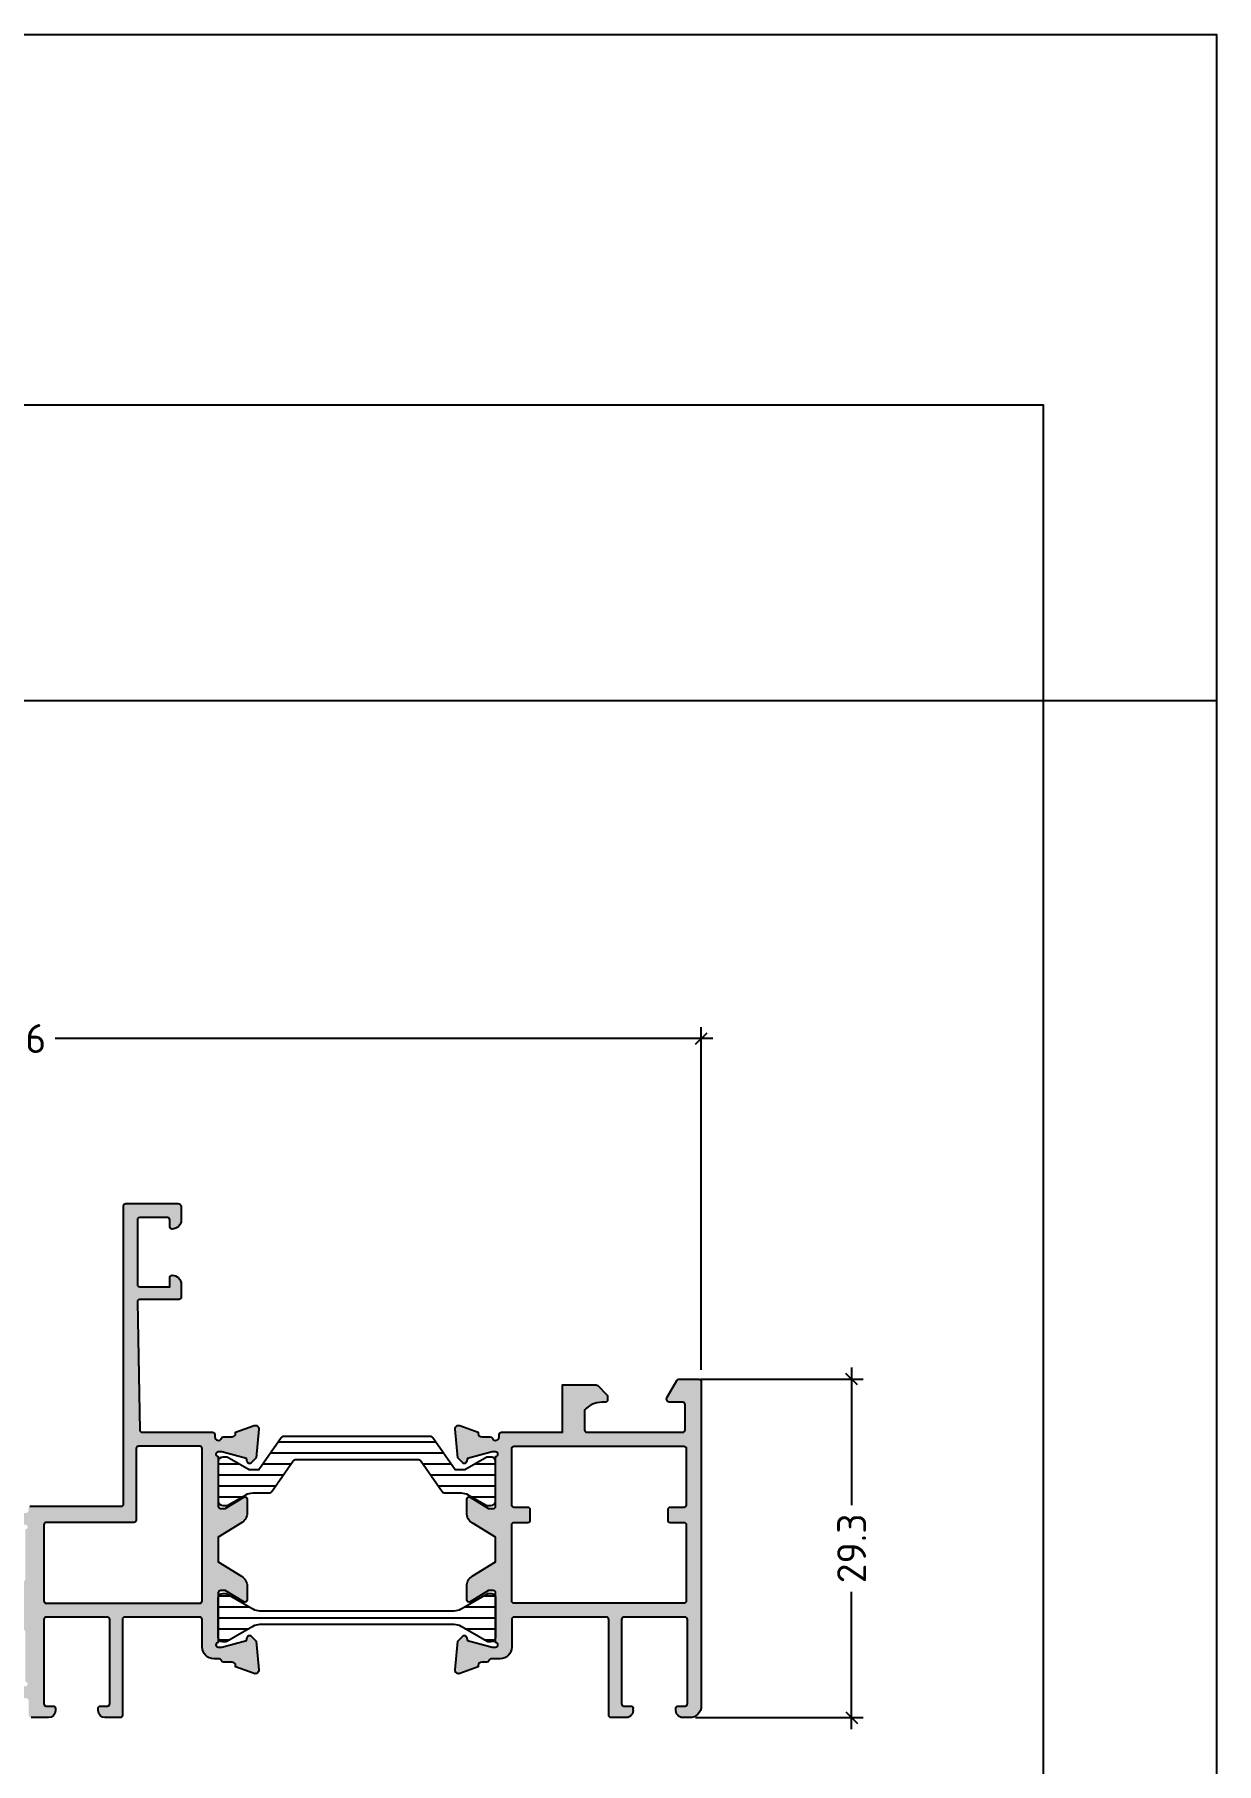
# Model space of a CAD drawing. Extents: x -4122 to 3414, y -5760 to 3840.
# Drawn here: x 1500.5 to 1602.8, y 3689.7 to 3839.4 of the extents above; entities that cross this region are included whole.
import ezdxf

# ---------------------------------------------------------------- set-up
doc = ezdxf.new("R2010")
doc.units = 0
doc.layers.get('0').update_dxf_attribs({"linetype": 'CONTINUOUS'})
doc.layers.get('DEFPOINTS').update_dxf_attribs({"linetype": 'CONTINUOUS'})
for name, color, linetype in [('ALUM', 7, 'CONTINUOUS'), ('DIM', 94, 'CONTINUOUS'), ('ETEM_AL-HATCH-2', 253, 'CONTINUOUS'), ('POLYAMIDS', 7, 'CONTINUOUS'), ('POLYAMIDS_HATCH', 7, 'CONTINUOUS')]:
    doc.layers.add(name, color=color, linetype=linetype)
doc.styles.add('ETEM_NAN', font='isocpeur.ttf')
doc.dimstyles.new('ETEM_ARCHITECTURE_STYLE$0', dxfattribs={"dimtxt": 2, "dimasz": 1, "dimexe": 1, "dimexo": 1, "dimgap": 1, "dimtad": 0, "dimdec": 1, "dimtxsty": 'ETEM_NAN', "dimblk": 'OBLIQUE', "dimcen": 0, "dimdle": 1, "dimclrd": 7, "dimclre": 7, "dimclrt": 7, "dimazin": 3, "dimtfac": 1, "dimtdec": 1, "dimtmove": 0, "dimatfit": 3, "dimtolj": 1, "dimtzin": 0})
pattern_1 = [(0, (10.18622010858371, 412.3429632637685), (3e-16, 0.9524999999999999), [])]

# ---------------------------------------------------------------- blocks, each defined once
blk = doc.blocks.new('RAMKA_1')
at = {"layer": 'DEFPOINTS'}
blk.add_line((220.0001532159004, 239.3121237883138), (0, 239.3121237883138), dxfattribs=at)
at = {"layer": 'DEFPOINTS', "color": 1}
for points in [[(0, 297.0001551649984), (220.0001532159004, 297.0001551649984), (220.0001532159004, 0), (0, 0)], [(14.99995563816628, 264.9399031745188), (205.0001975777341, 264.9399031745188), (205.0001975777341, 24.93975168943552), (14.99995563816628, 24.93975168943552)]]:
    blk.add_lwpolyline(points, close=True, dxfattribs=at)
blk = doc.blocks.new('_OBLIQUE')
at = {"color": 0, "linetype": 'BYBLOCK'}
blk.add_line((-0.5, -0.5), (0.5, 0.5), dxfattribs=at)
blk = doc.blocks.new('*D284')
at = {"layer": 'DEFPOINTS', "color": 0}
for p in [(1558.181731624132, 3752.430417430835), (1437.581731624096, 3737.836235073882), (1558.181731624132, 3722.73623507389)]:
    blk.add_point(p, dxfattribs=at)
at = {"layer": 'DIM', "color": 7}
for p, q in [((1437.581731624096, 3738.836235073882), (1437.581731624096, 3753.430417430835)), ((1558.181731624132, 3723.73623507389), (1558.181731624132, 3753.430417430835)), ((1436.581731624096, 3752.430417430835), (1493.506731624114, 3752.430417430835)), ((1559.181731624132, 3752.430417430835), (1502.256731624114, 3752.430417430835))]:
    blk.add_line(p, q, dxfattribs=at)
at = {"layer": 'DIM', "color": 7, "rotation": 180}
blk.add_blockref('_OBLIQUE', (1437.581731624096, 3752.430417430835), dxfattribs=at)
at = {"layer": 'DIM', "color": 7}
blk.add_blockref('_OBLIQUE', (1558.181731624132, 3752.430417430835), dxfattribs=at)
at = {"layer": 'DIM', "color": 7, "insert": (1497.881731624114, 3752.430417430835), "char_height": 2.5, "attachment_point": 5, "style": 'ETEM_NAN'}
blk.add_mtext('\\A1;120.6', dxfattribs=at)
blk = doc.blocks.new('*D286')
at = {"layer": 'DEFPOINTS', "color": 0}
for p in [(1557.107009299097, 3722.936235073897), (1556.681731624126, 3693.636235073908), (1571.198743813202, 3693.636235073908)]:
    blk.add_point(p, dxfattribs=at)
at = {"layer": 'DIM', "color": 7}
for p, q in [((1558.107009299097, 3722.936235073897), (1572.198743813202, 3722.936235073897)), ((1571.198743813202, 3723.936235073897), (1571.198743813202, 3712.036235073902)), ((1571.198743813202, 3692.636235073908), (1571.198743813202, 3704.536235073902)), ((1557.681731624126, 3693.636235073908), (1572.198743813202, 3693.636235073908))]:
    blk.add_line(p, q, dxfattribs=at)
for p, rotation in [((1571.198743813202, 3722.936235073897), 90), ((1571.198743813202, 3693.636235073908), 270)]:
    blk.add_blockref('_OBLIQUE', p, dxfattribs=dict(at, rotation=rotation))
at = {"layer": 'DIM', "color": 7, "insert": (1571.198743813203, 3708.286235073901), "char_height": 2.5, "attachment_point": 5, "rotation": 90, "style": 'ETEM_NAN'}
blk.add_mtext('\\A1;29.3', dxfattribs=at)

msp = doc.modelspace()

# ---------------------------------------------------------------- hatches: boundary and pattern name
at = {"layer": 'ETEM_AL-HATCH-2'}
h = msp.add_hatch(color=256, dxfattribs=at)
edge = h.paths.add_edge_path(flags=16)
edge.add_line((1501.481731624122, 3703.536235073915), (1514.781731624123, 3703.536235073915))
edge.add_arc((1514.781731624125, 3703.736235073912), 0.1999999999970896, 269.9999999994789, 360)
edge.add_line((1514.981731624124, 3703.736235073912), (1514.981731624131, 3716.936235073917))
edge.add_arc((1514.781731624129, 3716.936235073917), 0.2000000000025466, 0, 89.9999999994789)
edge.add_line((1514.781731624131, 3717.136235073921), (1509.481731624131, 3717.136235073921))
edge.add_arc((1509.481731624135, 3716.936235073917), 0.2000000000043656, 90.00000000104221, 180)
edge.add_line((1509.281731624134, 3716.936235073917), (1509.281731624129, 3710.736235073905))
edge.add_arc((1509.081731624128, 3710.736235073905), 0.2000000000007276, 270.00000000026057, 360, ccw=False)
edge.add_line((1509.081731624129, 3710.536235073908), (1501.481731624131, 3710.536235073908))
edge.add_arc((1501.481731624135, 3710.336235073911), 0.1999999999970896, 90.00000000104221, 180.0000000020844)
edge.add_line((1501.281731624134, 3710.336235073903), (1501.281731624123, 3703.736235073912))
edge.add_arc((1501.481731624122, 3703.736235073912), 0.1999999999989086, 180, 270.0000000005211)
edge = h.paths.add_edge_path()
edge.add_line((1516.381731624131, 3698.736235073912), (1515.98173162413, 3698.736235073919))
edge.add_arc((1515.98173162413, 3699.736235073919), 0.9999999999999999, 180, 270, ccw=False)
edge.add_line((1514.98173162413, 3699.736235073919), (1514.981731624113, 3702.336235073918))
edge.add_line((1514.981731624113, 3702.336235073918), (1508.281731624131, 3702.336235073933))
edge.add_arc((1508.28173162413, 3702.136235073935), 0.1999999999984539, 89.99999999973944, 180)
edge.add_line((1508.081731624131, 3702.136235073935), (1508.08173162413, 3693.836235073918))
edge.add_arc((1507.881731624131, 3693.836235073911), 0.1999999999989086, -89.99999999947892, 2.084391326206969e-09, ccw=False)
edge.add_line((1507.881731624133, 3693.636235073914), (1506.581731624152, 3693.636235073914))
edge.add_arc((1506.581731624153, 3694.236235073919), 0.6000000000067303, 180, 269.99999999991314, ccw=False)
edge.add_line((1505.981731624146, 3694.236235073919), (1505.981731624146, 3694.436235073917))
edge.add_arc((1506.181731624144, 3694.436235073917), 0.1999999999979991, 89.99999999921829, 180, ccw=False)
edge.add_line((1506.181731624147, 3694.636235073914), (1506.781731624145, 3694.636235073914))
edge.add_arc((1506.781731624146, 3694.836235073911), 0.1999999999998181, 269.9999999997394, 360.0000000020844)
edge.add_line((1506.981731624146, 3694.836235073918), (1506.981731624146, 3702.13522720697))
edge.add_arc((1506.781731624146, 3702.136232547163), 0.2000025267561477, 359.7119936755885, 450.0000000002605)
edge.add_line((1506.781731624145, 3702.336235073918), (1501.481731624146, 3702.336235073918))
edge.add_arc((1501.481731624146, 3702.136232547163), 0.2000025267570389, 90, 179.7119936776742)
edge.add_line((1501.281731624145, 3702.137237887348), (1501.281731624145, 3694.836235073918))
edge.add_arc((1501.481731624145, 3694.836235073911), 0.1999999999998181, 179.9999999979156, 270.0000000002606)
edge.add_line((1501.481731624146, 3694.636235073914), (1502.081731624148, 3694.636235073914))
edge.add_arc((1502.081731624151, 3694.436235073917), 0.1999999999975444, 0, 90.00000000078171, ccw=False)
edge.add_line((1502.281731624149, 3694.436235073917), (1502.281731624145, 3694.236235073912))
edge.add_arc((1501.681731624144, 3694.236235073912), 0.6000000000008187, 269.9999999999132, 360, ccw=False)
edge.add_line((1501.681731624143, 3693.636235073914), (1500.181731624129, 3693.636235073914))
edge.add_arc((1500.181731624128, 3693.836235073911), 0.1999999999998181, 179.9999999979156, 270.00000000026057, ccw=False)
edge.add_line((1499.981731624128, 3693.836235073918), (1499.981731624128, 3695.036235073908))
edge.add_arc((1499.681731624129, 3695.036235073915), 0.2999999999995903, 359.9999999986104, 516.4218215227482)
edge.add_arc((1499.223474054627, 3695.236235073912), 0.2000000000039052, 270.00000000078165, 336.4218215217873, ccw=False)
edge.add_line((1499.22347405463, 3695.036235073908), (1498.481731624128, 3695.036235073908))
edge.add_arc((1498.481731624129, 3694.736235073905), 0.3000000000001818, 90.00000000017374, 179.9999999986104)
edge.add_line((1498.181731624129, 3694.736235073912), (1498.181731624129, 3694.63573114042))
edge.add_line((1498.181731624129, 3694.63573114042), (1496.584337667126, 3694.054327287674))
edge.add_arc((1496.481731624129, 3694.336235073911), 0.3000000000007969, 174.9999999995883, 289.9999999997577, ccw=False)
edge.add_line((1496.182873214701, 3694.362381796737), (1496.399930873165, 3696.843362185703))
edge.add_line((1496.399930873165, 3696.843362185703), (1496.834225117611, 3697.277656430145))
edge.add_arc((1496.975646473848, 3697.136235073906), 0.2000000000001473, 15.000000001055128, 134.9999999996315, ccw=False)
edge.add_line((1497.168831639105, 3697.187998882931), (1497.243546261787, 3696.90916011502))
edge.add_line((1497.243546261787, 3696.90916011502), (1499.381731624129, 3696.336235073911))
edge.add_line((1499.381731624129, 3696.336235073911), (1499.681731624129, 3696.336235073911))
edge.add_arc((1499.681731624129, 3696.536235073915), 0.2000000000007276, 270, 450)
edge.add_line((1499.681731624129, 3696.736235073912), (1499.681731624129, 3701.036235073908))
edge.add_arc((1499.481731624125, 3701.036235073908), 0.2000000000034561, 0, 89.99999999921835)
edge.add_line((1499.481731624128, 3701.236235073912), (1499.081731624126, 3701.236235073912))
edge.add_line((1499.081731624126, 3701.236235073912), (1497.4856706233, 3700.265364700673))
edge.add_arc((1497.38173162413, 3700.436235073917), 0.2000000000013845, 180.0000000020844, 301.3117946462574, ccw=False)
edge.add_line((1497.181731624129, 3700.436235073909), (1497.181731624125, 3701.62515504573))
edge.add_arc((1498.18173162413, 3701.62515504573), 1.000000000005472, 121.31179464735851, 180, ccw=False)
edge.add_line((1497.662036628266, 3702.479506911935), (1498.649100530587, 3703.07992951406))
edge.add_arc((1498.493192031829, 3703.336235073918), 0.2999999999986291, 301.3117946473506, 418.6882053526494)
edge.add_line((1498.649100530587, 3703.592540633776), (1497.662036628266, 3704.192963235894))
edge.add_arc((1498.181731624127, 3705.047315102091), 0.9999999999977809, 180, 238.6882053526029, ccw=False)
edge.add_line((1497.181731624129, 3705.047315102091), (1497.181731624129, 3706.236235073912))
edge.add_arc((1497.38173162413, 3706.236235073912), 0.2000000000018214, 58.6882053537426, 180, ccw=False)
edge.add_line((1497.4856706233, 3706.407105447156), (1499.081731624126, 3705.436235073909))
edge.add_line((1499.081731624126, 3705.436235073909), (1499.481731624128, 3705.436235073909))
edge.add_arc((1499.48173162413, 3705.636235073906), 0.1999999999984539, 269.9999999994789, 360)
edge.add_line((1499.681731624129, 3705.636235073906), (1499.681731624129, 3709.936235073917))
edge.add_arc((1499.681731624129, 3710.136235073914), 0.1999999999970896, 270, 450)
edge.add_line((1499.681731624129, 3710.336235073911), (1499.381731624129, 3710.336235073911))
edge.add_line((1499.381731624129, 3710.336235073911), (1497.243546261783, 3709.763310032808))
edge.add_line((1497.243546261783, 3709.763310032808), (1497.168831639105, 3709.484471264891))
edge.add_arc((1496.975646473846, 3709.536235073915), 0.2000000000017866, 224.9999999999999, 344.99999999907976, ccw=False)
edge.add_line((1496.834225117607, 3709.394813717677), (1496.399930873165, 3709.829107962119))
edge.add_line((1496.399930873165, 3709.829107962119), (1496.182873214701, 3712.310088351092))
edge.add_arc((1496.481731624127, 3712.336235073911), 0.2999999999986677, 70.00000000056878, 184.9999999990576, ccw=False)
edge.add_line((1496.584337667122, 3712.618142860148), (1498.181731624125, 3712.036739007402))
edge.add_line((1498.181731624125, 3712.036739007402), (1498.181731624125, 3711.936235073909))
edge.add_arc((1498.481731624121, 3711.936235073917), 0.2999999999956345, 180.0000000013896, 270.0000000006948)
edge.add_line((1498.481731624124, 3711.636235073921), (1499.22347405463, 3711.636235073921))
edge.add_arc((1499.223474054631, 3711.436235073924), 0.199999999998812, 23.578178476719188, 90.00000000026063, ccw=False)
edge.add_arc((1499.681731624127, 3711.636235073928), 0.3000000000010455, 203.5781784799379, 359.9999999986104)
edge.add_line((1499.981731624128, 3711.636235073921), (1499.981731624124, 3711.836235073911))
edge.add_arc((1500.08173162413, 3711.836235073911), 0.1000000000062755, 90.00000000052108, 180, ccw=False)
edge.add_line((1500.081731624129, 3711.936235073917), (1507.981731624125, 3711.936235073917))
edge.add_arc((1507.981731624127, 3712.136235073914), 0.1999999999989086, 269.9999999994789, 360)
edge.add_line((1508.181731624125, 3712.136235073914), (1508.181731624125, 3737.93623507388))
edge.add_arc((1508.381731624125, 3737.936235073887), 0.1999999999998181, 89.99999999973949, 180.0000000020844, ccw=False)
edge.add_line((1508.381731624126, 3738.136235073885), (1512.881731624126, 3738.136235073885))
edge.add_arc((1512.881731624118, 3737.836235073874), 0.3000000000065484, 2.7791884349426255e-09, 89.9999999986104, ccw=False)
edge.add_line((1513.181731624125, 3737.836235073889), (1513.181731624125, 3736.736235073883))
edge.add_arc((1512.381731624125, 3736.73623507389), 0.8000000000001819, 270.00000000006514, 359.9999999994789, ccw=False)
edge.add_arc((1512.381731624123, 3736.136235073885), 0.1999999999979991, 180, 270.00000000078165, ccw=False)
edge.add_line((1512.181731624125, 3736.136235073885), (1512.181731624125, 3736.736235073883))
edge.add_arc((1511.981731624125, 3736.73623507389), 0.1999999999998181, 359.9999999979156, 450.0000000002605)
edge.add_line((1511.981731624124, 3736.936235073887), (1509.581731624126, 3736.936235073887))
edge.add_arc((1509.581731624125, 3736.73623507389), 0.1999999999998181, 89.9999999997395, 180.0000000020844)
edge.add_line((1509.381731624126, 3736.736235073883), (1509.381731624126, 3731.136235073885))
edge.add_arc((1509.581731624124, 3731.136235073885), 0.1999999999979991, 180, 270.0000000007817)
edge.add_line((1509.581731624126, 3730.936235073887), (1512.181731624125, 3730.936235073887))
edge.add_line((1512.181731624125, 3730.936235073887), (1512.181731624125, 3731.736235073883))
edge.add_arc((1512.381731624125, 3731.73623507389), 0.1999999999998181, 89.99999999973949, 180.0000000020844, ccw=False)
edge.add_arc((1512.381731624123, 3731.136235073885), 0.800000000002001, 0, 89.99999999980457, ccw=False)
edge.add_line((1513.181731624125, 3731.136235073885), (1513.181731624125, 3730.036235073886))
edge.add_arc((1512.981731624127, 3730.036235073886), 0.1999999999979991, 269.99999999921835, 360, ccw=False)
edge.add_line((1512.981731624124, 3729.836235073889), (1509.581731624123, 3729.836235073889))
edge.add_arc((1509.581731624125, 3729.636235073892), 0.1999999999990968, 90.0000000007816, 180.9747850426321)
edge.add_line((1509.381760568354, 3729.63283259634), (1509.579974854078, 3718.532832596348))
edge.add_arc((1509.779945909846, 3718.536235073893), 0.1999999999963069, 180.9747850405613, 270)
edge.add_line((1509.779945909846, 3718.336235073896), (1515.881731624129, 3718.336235073903))
edge.add_arc((1515.881731624127, 3718.136235073899), 0.2000000000034561, 0, 89.99999999921829, ccw=False)
edge.add_line((1516.08173162413, 3718.136235073899), (1516.08173162413, 3717.936235073866))
edge.add_arc((1516.381731624131, 3717.936235073873), 0.3000000000010076, 180.0000000013896, 336.4218215213356)
edge.add_arc((1516.839989193623, 3717.736235073869), 0.1999999999973498, 89.99999999869732, 156.4218215209535, ccw=False)
edge.add_line((1516.839989193628, 3717.936235073866), (1517.58173162413, 3717.936235073866))
edge.add_arc((1517.581731624131, 3718.236235073861), 0.2999999999983629, 269.9999999998263, 359.9999999999999)
edge.add_line((1517.881731624129, 3718.236235073861), (1517.881731624133, 3718.336739007354))
edge.add_line((1517.881731624133, 3718.336739007354), (1519.479125581132, 3718.9181428601))
edge.add_arc((1519.581731624136, 3718.63623507387), 0.2999999999980005, -5.000000000457078, 110.00000000137561, ccw=False)
edge.add_line((1519.880590033561, 3718.610088351043), (1519.663532375092, 3716.129107962071))
edge.add_line((1519.663532375092, 3716.129107962071), (1519.229238130647, 3715.694813717629))
edge.add_arc((1519.087816774411, 3715.836235073867), 0.1999999999994411, 194.9999999989743, 314.99999999944725, ccw=False)
edge.add_line((1518.894631609153, 3715.78447126485), (1518.819916986475, 3716.06331003276))
edge.add_line((1518.819916986475, 3716.06331003276), (1516.681731624129, 3716.636235073863))
edge.add_line((1516.681731624129, 3716.636235073863), (1516.381731624129, 3716.636235073863))
edge.add_arc((1516.381731624127, 3716.436235073866), 0.1999999999970896, 90, 270)
edge.add_line((1516.381731624126, 3716.236235073869), (1516.381731624129, 3711.936235073873))
edge.add_arc((1516.581731624127, 3711.936235073873), 0.1999999999979991, 180, 270.0000000007817)
edge.add_line((1516.58173162413, 3711.736235073876), (1516.981731624131, 3711.736235073876))
edge.add_line((1516.981731624131, 3711.736235073876), (1518.577792624954, 3712.707105447115))
edge.add_arc((1518.681731624126, 3712.536235073871), 0.2000000000032035, 0, 121.3117946467026, ccw=False)
edge.add_line((1518.881731624129, 3712.536235073871), (1518.881731624129, 3711.347315102051))
edge.add_arc((1517.881731624128, 3711.347315102058), 1.000000000001326, 301.3117946471359, 359.99999999958317, ccw=False)
edge.add_line((1518.401426619988, 3710.492963235853), (1516.381731624129, 3709.264399895575))
edge.add_line((1516.381731624129, 3709.264399895575), (1516.381731624129, 3707.1080702522))
edge.add_line((1516.381731624129, 3707.1080702522), (1518.401426619988, 3705.879506911921))
edge.add_arc((1517.881731624128, 3705.025155045717), 1.000000000001326, 4.16889633925166e-10, 58.68820535286409, ccw=False)
edge.add_line((1518.881731624129, 3705.025155045724), (1518.881731624129, 3703.836235073903))
edge.add_arc((1518.681731624126, 3703.836235073903), 0.2000000000032035, 238.6882053532974, 360, ccw=False)
edge.add_line((1518.577792624954, 3703.66536470066), (1516.981731624131, 3704.636235073906))
edge.add_line((1516.981731624131, 3704.636235073906), (1516.58173162413, 3704.636235073906))
edge.add_arc((1516.581731624133, 3704.436235073902), 0.2000000000034561, 90.00000000078165, 180)
edge.add_line((1516.381731624129, 3704.436235073902), (1516.381731624129, 3700.136235073906))
edge.add_arc((1516.381731624129, 3699.936235073909), 0.1999999999970896, 90, 270)
edge.add_line((1516.381731624129, 3699.736235073912), (1516.681731624129, 3699.736235073912))
edge.add_line((1516.681731624129, 3699.736235073912), (1518.819916986475, 3700.309160115014))
edge.add_line((1518.819916986475, 3700.309160115014), (1518.894631609153, 3700.587998882932))
edge.add_arc((1519.087816774409, 3700.536235073915), 0.1999999999966333, 44.99999999852611, 165.0000000008234, ccw=False)
edge.add_line((1519.229238130647, 3700.677656430146), (1519.663532375092, 3700.243362185704))
edge.add_line((1519.663532375092, 3700.243362185704), (1519.880590033561, 3697.762381796739))
edge.add_arc((1519.581731624132, 3697.736235073912), 0.300000000002014, -110.00000000024738, 5.000000000396483, ccw=False)
edge.add_line((1519.479125581132, 3697.454327287675), (1517.881731624129, 3698.035731140421))
edge.add_line((1517.881731624129, 3698.035731140421), (1517.881731624129, 3698.136235073906))
edge.add_arc((1517.581731624133, 3698.136235073914), 0.299999999996544, 359.9999999986104, 450.0000000005211)
edge.add_line((1517.58173162413, 3698.436235073909), (1516.839989193628, 3698.436235073909))
edge.add_arc((1516.839989193627, 3698.636235073906), 0.1999999999988121, 203.5781784767192, 270.00000000026057, ccw=False)
edge.add_arc((1516.381731624131, 3698.436235073909), 0.3000000000010076, 23.57817847866435, 90)
h = msp.add_hatch(color=256, dxfattribs=at)
edge = h.paths.add_edge_path(flags=16)
edge.add_arc((1556.681731624126, 3716.936235073899), 0.1999999999998181, -1.3026806300331373e-09, 90.00000000026063, ccw=False)
edge.add_line((1556.881731624126, 3716.936235073895), (1556.88173162413, 3712.036235073901))
edge.add_arc((1556.681731624131, 3712.036235073902), 0.1999999999984539, 269.99999999960914, 359.9999999996092, ccw=False)
edge.add_line((1556.68173162413, 3711.836235073903), (1555.481731624131, 3711.836235073903))
edge.add_arc((1555.481731624129, 3711.636235073905), 0.1999999999979991, 89.9999999994789, 179.9999999997395)
edge.add_line((1555.281731624131, 3711.636235073906), (1555.281731624131, 3710.736235073898))
edge.add_arc((1555.481731624129, 3710.736235073899), 0.1999999999979991, 180.0000000002605, 270.0000000005211)
edge.add_line((1555.481731624131, 3710.536235073901), (1556.68173162413, 3710.536235073901))
edge.add_arc((1556.681731624131, 3710.336235073902), 0.1999999999984539, 3.907985046680551e-10, 90.0000000003908, ccw=False)
edge.add_line((1556.88173162413, 3710.336235073903), (1556.881731624137, 3703.736235073912))
edge.add_arc((1556.681731624139, 3703.736235073913), 0.1999999999979991, 269.99999999921835, 359.99999999973943, ccw=False)
edge.add_line((1556.681731624136, 3703.536235073915), (1541.981731624128, 3703.536235073915))
edge.add_arc((1541.981731624131, 3703.736235073919), 0.2000000000034561, 179.9999999997395, 269.99999999921835, ccw=False)
edge.add_line((1541.781731624127, 3703.736235073919), (1541.781731624127, 3710.336235073903))
edge.add_arc((1541.981731624125, 3710.336235073902), 0.1999999999984539, 89.9999999996092, 179.9999999996092, ccw=False)
edge.add_line((1541.981731624127, 3710.536235073901), (1543.181731624133, 3710.536235073901))
edge.add_arc((1543.181731624135, 3710.736235073899), 0.1999999999979991, 269.9999999994789, 359.9999999997394)
edge.add_line((1543.381731624133, 3710.736235073898), (1543.381731624133, 3711.636235073906))
edge.add_arc((1543.181731624135, 3711.636235073905), 0.1999999999979991, 2.60551e-10, 90.0000000005211)
edge.add_line((1543.181731624133, 3711.836235073903), (1541.981731624127, 3711.836235073903))
edge.add_arc((1541.981731624126, 3712.036235073902), 0.1999999999989086, 180.0000000005211, 270.00000000026057, ccw=False)
edge.add_line((1541.781731624127, 3712.036235073901), (1541.781731624127, 3716.936235073895))
edge.add_arc((1541.981731624131, 3716.936235073903), 0.2000000000034561, 90.00000000078171, 180.000000002345, ccw=False)
edge.add_line((1541.981731624128, 3717.136235073906), (1556.681731624125, 3717.136235073899))
edge = h.paths.add_edge_path()
edge.add_arc((1540.081731624133, 3698.436235073909), 0.3000000000029104, 90.0000000010042, 156.4218215230109)
edge.add_arc((1539.623474054636, 3698.636235073907), 0.19999999999752, 269.99999999861586, 336.421821520809, ccw=False)
edge.add_line((1539.623474054632, 3698.436235073909), (1539.181731624125, 3698.436235073909))
edge.add_arc((1539.181731624127, 3698.136235073908), 0.3000000000013472, 90.00000000039623, 180.0000000002986)
edge.add_line((1538.881731624126, 3698.136235073906), (1538.881731624126, 3698.035731140421))
edge.add_line((1538.881731624126, 3698.035731140421), (1537.284337667123, 3697.454327287675))
edge.add_arc((1537.181731624126, 3697.736235073913), 0.3000000000008572, 174.9999999996198, 289.99999999975677, ccw=False)
edge.add_line((1536.882873214698, 3697.762381796739), (1537.099930873166, 3700.243362185704))
edge.add_line((1537.099930873166, 3700.243362185704), (1537.534225117612, 3700.677656430146))
edge.add_arc((1537.675646473849, 3700.536235073912), 0.1999999999982411, 15.000000000045588, 135.0000000006333, ccw=False)
edge.add_line((1537.868831639105, 3700.587998882932), (1537.943546261784, 3700.309160115014))
edge.add_line((1537.943546261784, 3700.309160115014), (1540.08173162413, 3699.736235073912))
edge.add_line((1540.08173162413, 3699.736235073912), (1540.381731624133, 3699.736235073912))
edge.add_arc((1540.381731624133, 3699.936235073909), 0.1999999999970896, 270, 450)
edge.add_line((1540.381731624133, 3700.136235073906), (1540.381731624129, 3704.436235073909))
edge.add_arc((1540.18173162413, 3704.436235073907), 0.1999999999989512, 5.292443e-10, 90.00000000050889)
edge.add_line((1540.181731624129, 3704.636235073906), (1539.781731624127, 3704.636235073906))
edge.add_line((1539.781731624127, 3704.636235073906), (1538.185670623294, 3703.66536470066))
edge.add_arc((1538.081731624125, 3703.836235073896), 0.199999999995345, 179.9999999998778, 301.31179464716064, ccw=False)
edge.add_line((1537.881731624129, 3703.836235073896), (1537.881731624129, 3705.025155045724))
edge.add_arc((1538.881731624127, 3705.025155045723), 0.9999999999978826, 121.3117946471638, 179.9999999999218, ccw=False)
edge.add_line((1538.36203662827, 3705.879506911921), (1540.381731624129, 3707.1080702522))
edge.add_line((1540.381731624129, 3707.1080702522), (1540.381731624129, 3709.264399895575))
edge.add_line((1540.381731624129, 3709.264399895575), (1538.36203662827, 3710.492963235853))
edge.add_arc((1538.881731624128, 3711.347315102053), 0.9999999999987532, 180.0000000001058, 238.6882053528075, ccw=False)
edge.add_line((1537.881731624129, 3711.347315102051), (1537.881731624129, 3712.536235073871))
edge.add_arc((1538.081731624128, 3712.536235073875), 0.1999999999992497, 58.68820535360442, 180.0000000008549, ccw=False)
edge.add_line((1538.185670623297, 3712.707105447115), (1539.781731624127, 3711.736235073869))
edge.add_line((1539.781731624127, 3711.736235073869), (1540.181731624129, 3711.736235073869))
edge.add_arc((1540.181731624127, 3711.936235073871), 0.2000000000025182, 270.0000000005089, 360.0000000005293)
edge.add_line((1540.381731624129, 3711.936235073873), (1540.381731624129, 3716.236235073883))
edge.add_arc((1540.381731624127, 3716.43623507388), 0.1999999999970896, 270.0000000005211, 450.0000000005211)
edge.add_line((1540.381731624126, 3716.636235073877), (1540.081731624126, 3716.636235073877))
edge.add_line((1540.081731624126, 3716.636235073877), (1537.94354626178, 3716.063310032768))
edge.add_line((1537.94354626178, 3716.063310032768), (1537.868831639102, 3715.784471264858))
edge.add_arc((1537.675646473844, 3715.836235073874), 0.1999999999992118, 225.0000000004721, 345.00000000117575, ccw=False)
edge.add_line((1537.534225117608, 3715.694813717636), (1537.099930873163, 3716.129107962085))
edge.add_line((1537.099930873163, 3716.129107962085), (1536.882873214694, 3718.610088351051))
edge.add_arc((1537.181731624122, 3718.636235073877), 0.3000000000008449, 70.00000000024329, 185.0000000003802, ccw=False)
edge.add_line((1537.284337667119, 3718.918142860114), (1538.881731624122, 3718.336739007368))
edge.add_line((1538.881731624122, 3718.336739007368), (1538.881731624126, 3718.236235073869))
edge.add_arc((1539.181731624123, 3718.236235073877), 0.2999999999972687, 180.0000000017044, 270.0000000003827)
edge.add_line((1539.181731624125, 3717.93623507388), (1539.923474054627, 3717.93623507388))
edge.add_arc((1539.923474054625, 3717.736235073878), 0.2000000000025182, 23.578178477856284, 89.99999999954002, ccw=False)
edge.add_arc((1540.381731624122, 3717.936235073879), 0.2999999999991232, 203.5781784786371, 360.0000000001683)
edge.add_line((1540.681731624121, 3717.93623507388), (1540.681731624125, 3718.136235073906))
edge.add_arc((1540.881731624127, 3718.136235073908), 0.2000000000025466, 90.00000000052108, 180.0000000005211, ccw=False)
edge.add_line((1540.881731624126, 3718.336235073911), (1546.181731623921, 3718.336235073896))
edge.add_line((1546.181731623921, 3718.336235073896), (1546.181731623921, 3722.436235073887))
edge.add_line((1546.181731623921, 3722.436235073887), (1549.08173162413, 3722.436235073887))
edge.add_arc((1549.081731624128, 3722.23623507388), 0.2000000000072646, 44.99999999954508, 89.99999999956839, ccw=False)
edge.add_line((1549.223152980372, 3722.377656430122), (1550.023152980368, 3721.577656430126))
edge.add_arc((1549.881731624125, 3721.436235073882), 0.2000000000084103, -4.723119673144538e-10, 45.000000000322416, ccw=False)
edge.add_line((1550.081731624134, 3721.43623507388), (1550.08173162413, 3721.136235073892))
edge.add_arc((1549.881731624129, 3721.136235073895), 0.2000000000005855, 269.9999999999593, 359.99999999899853, ccw=False)
edge.add_line((1549.881731624129, 3720.936235073895), (1549.581731624115, 3720.936235073895))
edge.add_arc((1549.58173162413, 3718.936235073894), 2.000000000000341, 90.00000000041119, 138.5903778907093)
edge.add_line((1548.08173162413, 3720.259110729427), (1548.08173162413, 3718.536235073893))
edge.add_arc((1548.281731624129, 3718.536235073895), 0.1999999999988944, 180.0000000005211, 270.0000000005252)
edge.add_line((1548.281731624131, 3718.336235073896), (1556.581731624068, 3718.336235073896))
edge.add_arc((1556.58173162407, 3718.536235073895), 0.1999999999989086, 269.9999999994789, 359.9999999994789)
edge.add_line((1556.781731624069, 3718.536235073893), (1556.781731624069, 3720.736235073898))
edge.add_arc((1556.58173162407, 3720.736235073895), 0.1999999999990649, 5.699554e-10, 90.00000000047632)
edge.add_line((1556.581731624068, 3720.936235073895), (1555.481731624113, 3720.936235073895))
edge.add_arc((1555.481731624114, 3721.236235073893), 0.2999999999978513, 149.9999999999284, 269.99999999985346, ccw=False)
edge.add_line((1555.221924002981, 3721.386235073892), (1556.059081893305, 3722.836235073896))
edge.add_arc((1556.23228697406, 3722.736235073897), 0.1999999999975156, 89.99999999989012, 149.9999999999295, ccw=False)
edge.add_line((1556.23228697406, 3722.936235073895), (1557.981731624131, 3722.936235073895))
edge.add_arc((1557.98173162413, 3722.736235073893), 0.2000000000023476, -5.780975698144175e-10, 89.99999999953383, ccw=False)
edge.add_line((1558.181731624132, 3722.73623507389), (1558.181731624052, 3694.636235073906))
edge.add_arc((1557.18173162405, 3694.636235073908), 1.000000000001762, 269.9999999998925, 359.99999999989905, ccw=False)
edge.add_line((1557.181731624049, 3693.636235073906), (1556.581731624046, 3693.636235073906))
edge.add_arc((1556.58173162405, 3694.236235073904), 0.5999999999975216, 167.7472242994056, 269.9999999996852, ccw=False)
edge.add_arc((1556.181731624052, 3694.436235073906), 0.2000000000002133, 90.00000000013023, 201.3045340616676, ccw=False)
edge.add_line((1556.181731624052, 3694.636235073906), (1556.781731624051, 3694.636235073906))
edge.add_arc((1556.781731624049, 3694.836235073909), 0.2000000000024613, 270.0000000005007, 360.0000000005456)
edge.add_line((1556.981731624051, 3694.836235073911), (1556.981731624048, 3702.136235073921))
edge.add_arc((1556.781731624051, 3702.136235073921), 0.1999999999972033, 3.25689e-11, 89.99999999996744)
edge.add_line((1556.781731624051, 3702.336235073918), (1551.481731624051, 3702.336235073925))
edge.add_arc((1551.481731624053, 3702.136235073923), 0.2000000000025182, 90.00000000051297, 180.0000000005293)
edge.add_line((1551.281731624051, 3702.136235073921), (1551.281731624051, 3694.836235073911))
edge.add_arc((1551.481731624053, 3694.836235073909), 0.2000000000025466, 179.9999999994789, 269.9999999994789)
edge.add_line((1551.481731624051, 3694.636235073906), (1552.08173162405, 3694.636235073906))
edge.add_arc((1552.081731624051, 3694.436235073907), 0.199999999998937, -21.304534062204198, 90.00000000040711, ccw=False)
edge.add_arc((1551.681731624049, 3694.236235073906), 0.600000000000142, -90.00000000007049, 12.252775700284587, ccw=False)
edge.add_line((1551.681731624049, 3693.636235073906), (1550.381731624049, 3693.636235073906))
edge.add_arc((1550.381731624051, 3693.836235073909), 0.2000000000026887, 179.9999999995196, 269.99999999943816, ccw=False)
edge.add_line((1550.181731624049, 3693.836235073911), (1550.181731624045, 3702.136235073921))
edge.add_arc((1549.981731624038, 3702.136235073925), 0.2000000000071225, 359.9999999987054, 449.9999999986891)
edge.add_line((1549.981731624042, 3702.336235073933), (1541.981731624128, 3702.336235073918))
edge.add_arc((1541.981731624126, 3702.13623507392), 0.1999999999983118, 89.99999999956846, 179.9999999996499)
edge.add_line((1541.781731624128, 3702.136235073921), (1541.781731624135, 3699.736235073919))
edge.add_arc((1540.781731624132, 3699.736235073923), 1.000000000003183, 270.00000000039086, 359.9999999998176, ccw=False)
edge.add_line((1540.781731624139, 3698.736235073919), (1540.081731624128, 3698.736235073912))
at = {"layer": 'POLYAMIDS_HATCH', "ltscale": 0.1}
h = msp.add_hatch(dxfattribs=at)
h.set_pattern_fill('ANSI31', color=256, scale=0.3, angle=315)
h.set_pattern_definition(pattern_1)
edge = h.paths.add_edge_path()
edge.add_arc((1520.766695610069, 3713.38623507387), 0.2999999999960892, 270, 325.0000000001167)
edge.add_line((1521.012441223353, 3713.214162142968), (1522.863892087924, 3715.858308004782))
edge.add_arc((1523.109637701211, 3715.68623507388), 0.3000000000008269, 90, 144.9999999998749, ccw=False)
edge.add_line((1523.109637701211, 3715.986235073876), (1533.653825547048, 3715.986235073876))
edge.add_arc((1533.653825547048, 3715.68623507388), 0.3000000000001819, 35.00000000012511, 90, ccw=False)
edge.add_line((1533.899571160335, 3715.858308004782), (1535.751022024906, 3713.214162142968))
edge.add_arc((1535.996767638189, 3713.38623507387), 0.2999999999954993, 214.9999999998833, 270)
edge.add_line((1535.996767638189, 3713.086235073874), (1537.394167189424, 3713.086235073874))
edge.add_arc((1537.394167189424, 3711.886235073863), 1.200000000013461, 60.00000000005292, 90, ccw=False)
edge.add_line((1537.99416718943, 3712.925465558415), (1539.620962108671, 3711.986235073876))
edge.add_line((1539.620962108671, 3711.986235073876), (1539.981731624135, 3711.986235073876))
edge.add_arc((1539.981731624131, 3712.386235073877), 0.3999999999978172, 270.0000000005211, 360.0000000005211)
edge.add_line((1540.381731624129, 3712.386235073877), (1540.381731624129, 3715.786235073871))
edge.add_arc((1539.981731624131, 3715.786235073871), 0.3999999999978172, 359.9999999994789, 449.9999999994789)
edge.add_line((1539.981731624135, 3716.186235073873), (1539.620962108671, 3716.186235073873))
edge.add_line((1539.620962108671, 3716.186235073873), (1537.715706220344, 3715.086235073874))
edge.add_line((1537.715706220344, 3715.086235073874), (1536.881731624129, 3715.086235073874))
edge.add_line((1536.881731624129, 3715.086235073874), (1534.940705261437, 3717.858308004782))
edge.add_arc((1534.69495964815, 3717.68623507388), 0.3000000000010877, 35.00000000019619, 89.99999999930522)
edge.add_line((1534.694959648154, 3717.986235073876), (1534.381731624129, 3717.986235073876))
edge.add_line((1534.381731624129, 3717.986235073876), (1522.068503600105, 3717.986235073876))
edge.add_arc((1522.068503600109, 3717.68623507388), 0.2999999999983629, 90.00000000069478, 145.0000000001595)
edge.add_line((1521.822757986822, 3717.858308004782), (1519.881731624129, 3715.086235073874))
edge.add_line((1519.881731624129, 3715.086235073874), (1519.047757027914, 3715.086235073874))
edge.add_line((1519.047757027914, 3715.086235073874), (1517.142501139588, 3716.186235073873))
edge.add_line((1517.142501139588, 3716.186235073873), (1516.781731624123, 3716.186235073873))
edge.add_arc((1516.781731624127, 3715.786235073871), 0.3999999999978172, 90.0000000005211, 180.0000000005211)
edge.add_line((1516.381731624129, 3715.786235073871), (1516.381731624129, 3712.386235073877))
edge.add_arc((1516.781731624127, 3712.386235073877), 0.3999999999978172, 179.9999999994789, 269.9999999994789)
edge.add_line((1516.781731624123, 3711.986235073876), (1517.142501139588, 3711.986235073876))
edge.add_line((1517.142501139588, 3711.986235073876), (1518.769296058828, 3712.925465558415))
edge.add_arc((1519.369296058834, 3711.886235073863), 1.200000000013563, 90, 119.99999999994711, ccw=False)
edge.add_line((1519.369296058834, 3713.086235073874), (1520.766695610069, 3713.086235073874))
h = msp.add_hatch(dxfattribs=at)
h.set_pattern_fill('ANSI31', color=256, scale=0.3, angle=315)
h.set_pattern_definition(pattern_1)
edge = h.paths.add_edge_path()
edge.add_arc((1516.781731624129, 3703.986235073901), 0.4000000000000909, 90, 180, ccw=False)
edge.add_line((1516.781731624129, 3704.386235073901), (1516.962116381858, 3704.386235073901))
edge.add_arc((1516.962116381858, 3704.086235073901), 0.2999999999994714, 59.99999999986221, 89.99999999986159, ccw=False)
edge.add_line((1517.112116381858, 3704.346042695036), (1519.362116381858, 3703.047004589359))
edge.add_arc((1519.962116381858, 3704.086235073901), 1.200000000000558, 240.0000000000267, 270.0000000000271)
edge.add_line((1519.962116381858, 3702.886235073901), (1536.801346866399, 3702.886235073901))
edge.add_arc((1536.8013468664, 3704.086235073902), 1.200000000000585, 269.9999999999729, 299.9999999999727)
edge.add_line((1537.4013468664, 3703.047004589359), (1539.651346866399, 3704.346042695036))
edge.add_arc((1539.801346866399, 3704.0862350739), 0.3000000000000943, 89.99999999993219, 119.9999999999313, ccw=False)
edge.add_line((1539.801346866399, 3704.3862350739), (1539.981731624129, 3704.3862350739))
edge.add_arc((1539.981731624129, 3703.986235073901), 0.3999999999998636, 3.26281224261038e-11, 90.00000000003263, ccw=False)
edge.add_line((1540.381731624129, 3703.986235073901), (1540.381731624129, 3700.5862350739))
edge.add_arc((1539.981731624129, 3700.5862350739), 0.3999999999998636, 269.99999999996743, 359.99999999996743, ccw=False)
edge.add_line((1539.981731624129, 3700.186235073901), (1539.801346866399, 3700.186235073901))
edge.add_arc((1539.801346866399, 3700.4862350739), 0.299999999999244, 240.0000000000249, 270.00000000002444, ccw=False)
edge.add_line((1539.6513468664, 3700.226427452765), (1537.4013468664, 3701.525465558442))
edge.add_arc((1536.8013468664, 3700.4862350739), 1.200000000000589, 60.00000000002675, 90.00000000002646)
edge.add_line((1536.801346866399, 3701.686235073901), (1519.962116381858, 3701.686235073901))
edge.add_arc((1519.962116381858, 3700.4862350739), 1.200000000000585, 89.99999999997354, 119.9999999999732)
edge.add_line((1519.362116381858, 3701.525465558442), (1517.112116381858, 3700.226427452766))
edge.add_arc((1516.962116381858, 3700.4862350739), 0.2999999999994716, 270.0000000001384, 300.00000000013785, ccw=False)
edge.add_line((1516.962116381858, 3700.186235073901), (1516.781731624129, 3700.186235073901))
edge.add_arc((1516.781731624129, 3700.586235073901), 0.4000000000000909, 180, 270, ccw=False)
edge.add_line((1516.381731624129, 3700.586235073901), (1516.381731624129, 3703.986235073901))

# ---------------------------------------------------------------- linework, layer by layer
at = {"layer": 'ALUM'}
for points in [[(1500.081731624129, 3711.936235073917), (1507.981731624125, 3711.936235073917, 0.4142135623685664), (1508.181731624125, 3712.136235073914), (1508.181731624125, 3737.93623507388, -0.414213562373095), (1508.381731624126, 3738.136235073885), (1512.881731624126, 3738.136235073885, -0.4142135623624397), (1513.181731624125, 3737.836235073889), (1513.181731624125, 3736.736235073883, -0.4142135623729155), (1512.381731624126, 3735.936235073887, -0.4142135623732407), (1512.181731624125, 3736.136235073885), (1512.181731624125, 3736.736235073883, 0.4142135623731887), (1511.981731624124, 3736.936235073887), (1509.581731624126, 3736.936235073887, 0.4142135623730118), (1509.381731624126, 3736.736235073883), (1509.381731624126, 3731.136235073885, 0.4142135623731054), (1509.581731624126, 3730.936235073887), (1512.181731624125, 3730.936235073887), (1512.181731624125, 3731.736235073883, -0.4142135623730222), (1512.381731624126, 3731.936235073887, -0.4142135623732069), (1513.181731624125, 3731.136235073885), (1513.181731624125, 3730.036235073886, -0.414213562373147), (1512.981731624124, 3729.836235073889), (1509.581731624123, 3729.836235073889, 0.4192054404298701), (1509.381760568354, 3729.63283259634), (1509.579974854078, 3718.532832596348, 0.4092392426274805), (1509.779945909846, 3718.336235073896), (1515.881731624129, 3718.336235073903, -0.4142135623729286), (1516.08173162413, 3718.136235073899), (1516.08173162413, 3717.936235073866, 0.8128360659179894), (1516.656686165828, 3717.81623507387, -0.2982166266987181), (1516.839989193628, 3717.936235073866), (1517.58173162413, 3717.936235073866, 0.4142135623661647), (1517.881731624129, 3718.236235073861), (1517.881731624133, 3718.336739007354), (1519.479125581132, 3718.9181428601, -0.5486187866249299), (1519.880590033561, 3718.610088351043), (1519.663532375092, 3716.129107962071), (1519.229238130647, 3715.694813717629, -0.5773502691925092), (1518.894631609153, 3715.78447126485), (1518.819916986475, 3716.06331003276), (1516.681731624129, 3716.636235073863), (1516.381731624129, 3716.636235073863, 0.9999999999999999), (1516.381731624126, 3716.236235073869), (1516.381731624129, 3711.936235073873, 0.4142135623728349), (1516.58173162413, 3711.736235073876), (1516.981731624131, 3711.736235073876), (1518.577792624954, 3712.707105447115, -0.5850073685784518), (1518.881731624129, 3712.536235073871), (1518.881731624129, 3711.347315102051, -0.2618237868473254), (1518.401426619988, 3710.492963235853), (1516.381731624129, 3709.264399895575), (1516.381731624129, 3707.1080702522), (1518.401426619988, 3705.879506911921, -0.2618237868471341), (1518.881731624129, 3705.025155045724), (1518.881731624129, 3703.836235073903, -0.5850073685785231), (1518.577792624954, 3703.66536470066), (1516.981731624131, 3704.636235073906), (1516.58173162413, 3704.636235073906, 0.4142135623730638), (1516.381731624129, 3704.436235073902), (1516.381731624129, 3700.136235073906, 0.9999999999999999), (1516.381731624129, 3699.736235073912), (1516.681731624129, 3699.736235073912), (1518.819916986475, 3700.309160115014), (1518.894631609153, 3700.587998882932, -0.577350269192958), (1519.229238130647, 3700.677656430146), (1519.663532375092, 3700.243362185704), (1519.880590033561, 3697.762381796739, -0.5486187866275223), (1519.479125581132, 3697.454327287675), (1517.881731624129, 3698.035731140421), (1517.881731624129, 3698.136235073906, 0.4142135623800252), (1517.58173162413, 3698.436235073909), (1516.839989193628, 3698.436235073909, -0.2982166266963908), (1516.656686165828, 3698.556235073912, 0.2982166266973796), (1516.38173162413, 3698.736235073912), (1515.981731624119, 3698.736235073919, -0.4142135623698984), (1514.981731624121, 3699.736235073919), (1514.981731624114, 3702.136235073921, 0.4142135623716392), (1514.781731624114, 3702.336235073918), (1508.281731624132, 3702.336235073933), (1508.281731624131, 3702.336235073933, 0.4142135623685664), (1508.081731624131, 3702.136235073935), (1508.08173162413, 3693.836235073918, -0.4142135623730944), (1507.881731624133, 3693.636235073914), (1506.581731624152, 3693.636235073914, -0.4142135623711733), (1505.981731624146, 3694.236235073919), (1505.981731624146, 3694.436235073917, -0.4142135623736777), (1506.181731624147, 3694.636235073914), (1506.781731624145, 3694.636235073914, 0.4142135623731054), (1506.981731624146, 3694.836235073918), (1506.981731624146, 3702.13522720697, 0.4156866041299839), (1506.781731624145, 3702.336235073918), (1501.481731624146, 3702.336235073918, 0.4127420533368661), (1501.281731624145, 3702.137237887348), (1501.281731624145, 3694.836235073918, 0.414213562373095), (1501.481731624146, 3694.636235073914), (1502.081731624148, 3694.636235073914, -0.4142135623756132), (1502.281731624149, 3694.436235073917), (1502.281731624145, 3694.236235073912, -0.4142135623705976), (1501.681731624143, 3693.636235073914), (1500.181731624129, 3693.636235073914, -0.4142135623730846)], [(1501.481731624122, 3703.536235073915), (1514.781731624123, 3703.536235073915, 0.4142135623730118), (1514.981731624124, 3703.736235073912), (1514.981731624131, 3716.936235073917, 0.414213562373095), (1514.781731624131, 3717.136235073921), (1509.481731624131, 3717.136235073921, 0.4142135623729665), (1509.281731624134, 3716.936235073917), (1509.281731624129, 3710.736235073905, -0.4142135623685664), (1509.081731624129, 3710.536235073908), (1501.481731624131, 3710.536235073908, 0.4142135623729665), (1501.281731624134, 3710.336235073903), (1501.281731624123, 3703.736235073912, 0.4142135623730951), (1501.481731624124, 3703.536235073915)]]:
    msp.add_lwpolyline(points, format="xyb", dxfattribs=at)
msp.add_lwpolyline([(1540.081731624128, 3698.736235073912, 0.2982166266995966), (1539.806777082431, 3698.556235073905, -0.2982166267004692), (1539.623474054632, 3698.436235073909), (1539.181731624125, 3698.436235073909, 0.4142135623725989), (1538.881731624126, 3698.136235073906), (1538.881731624126, 3698.035731140421), (1537.284337667123, 3697.454327287675, -0.5486187866274496), (1536.882873214698, 3697.762381796739), (1537.099930873166, 3700.243362185704), (1537.534225117612, 3700.677656430146, -0.5773502691930515), (1537.868831639105, 3700.587998882932), (1537.943546261784, 3700.309160115014), (1540.08173162413, 3699.736235073912), (1540.381731624133, 3699.736235073912, 1), (1540.381731624133, 3700.136235073906), (1540.381731624129, 3704.436235073909, 0.4142135623729704), (1540.181731624129, 3704.636235073906), (1539.781731624127, 3704.636235073906), (1538.185670623294, 3703.66536470066, -0.5850073685778858), (1537.881731624129, 3703.836235073896), (1537.881731624129, 3705.025155045724, -0.2618237868476055), (1538.36203662827, 3705.879506911921), (1540.381731624129, 3707.1080702522), (1540.381731624129, 3709.264399895575), (1538.36203662827, 3710.492963235853, -0.2618237868473404), (1537.881731624129, 3711.347315102051), (1537.881731624129, 3712.536235073871, -0.5850073685776894), (1538.185670623297, 3712.707105447115), (1539.781731624127, 3711.736235073869), (1540.181731624129, 3711.736235073869, 0.4142135623732174), (1540.381731624129, 3711.936235073873), (1540.381731624129, 3716.236235073883, 1), (1540.381731624126, 3716.636235073877), (1540.081731624126, 3716.636235073877), (1537.94354626178, 3716.063310032768), (1537.868831639102, 3715.784471264858, -0.5773502691937279), (1537.534225117608, 3715.694813717636), (1537.099930873163, 3716.129107962085), (1536.882873214694, 3718.610088351051, -0.5486187866274587), (1537.284337667119, 3718.918142860114), (1538.881731624122, 3718.336739007368), (1538.881731624126, 3718.236235073869, 0.4142135623663453), (1539.181731624125, 3717.93623507388), (1539.923474054627, 3717.93623507388, -0.2982166266980599), (1540.106777082427, 3717.816235073878, 0.8128360659220498), (1540.681731624121, 3717.93623507388), (1540.681731624125, 3718.136235073906, -0.414213562373107), (1540.881731624126, 3718.336235073911), (1546.181731623921, 3718.336235073896), (1546.181731623921, 3722.436235073887), (1549.08173162413, 3722.436235073887, -0.1989123673797751), (1549.223152980372, 3722.377656430122), (1550.023152980368, 3721.577656430126, -0.1989123673832681), (1550.081731624134, 3721.43623507388), (1550.08173162413, 3721.136235073892, -0.4142135623681669), (1549.881731624129, 3720.936235073895), (1549.581731624115, 3720.936235073895, 0.2152504370195628), (1548.08173162413, 3720.259110729427), (1548.08173162413, 3718.536235073893, 0.4142135623731363), (1548.281731624131, 3718.336235073896), (1556.581731624068, 3718.336235073896, 0.414213562373089), (1556.781731624069, 3718.536235073893), (1556.781731624069, 3720.736235073898, 0.4142135623726182), (1556.581731624068, 3720.936235073895), (1555.481731624113, 3720.936235073895, -0.5773502691891911), (1555.221924002981, 3721.386235073892), (1556.059081893305, 3722.836235073896, -0.2679491924313089), (1556.23228697406, 3722.936235073895), (1557.981731624131, 3722.936235073895, -0.4142135623736504), (1558.181731624132, 3722.73623507389), (1558.181731624052, 3694.636235073906, -0.4142135623731255), (1557.181731624049, 3693.636235073906), (1556.581731624046, 3693.636235073906, -0.4783301134800214), (1555.995399128245, 3694.363570082292, -0.527823237000937), (1556.181731624052, 3694.636235073906), (1556.781731624051, 3694.636235073906, 0.4142135623733164), (1556.981731624051, 3694.836235073911), (1556.981731624048, 3702.136235073921, 0.4142135623727738), (1556.781731624051, 3702.336235073918), (1551.481731624051, 3702.336235073925, 0.4142135623731957), (1551.281731624051, 3702.136235073921), (1551.281731624051, 3694.836235073911, 0.4142135623730951), (1551.481731624051, 3694.636235073906), (1552.08173162405, 3694.636235073906, -0.5278232370069463), (1552.268064119857, 3694.363570082292, -0.4783301134804264), (1551.681731624049, 3693.636235073906), (1550.381731624049, 3693.636235073906, -0.4142135623726957), (1550.181731624049, 3693.836235073911), (1550.181731624045, 3702.136235073921, 0.4142135623729921), (1549.981731624042, 3702.336235073933), (1541.981731624128, 3702.336235073918, 0.4142135623734972), (1541.781731624128, 3702.136235073921), (1541.781731624135, 3699.736235073919, -0.4142135623701648), (1540.781731624139, 3698.736235073919)], format="xyb", close=True, dxfattribs=at)
at = {"layer": 'ALUM', "elevation": 6.692934e-10}
msp.add_lwpolyline([(1556.681731624125, 3717.136235073899, -0.4142135623810866), (1556.881731624126, 3716.936235073895), (1556.88173162413, 3712.036235073901, -0.414213562373095), (1556.68173162413, 3711.836235073903), (1555.481731624131, 3711.836235073903, 0.414213562374427), (1555.281731624131, 3711.636235073906), (1555.281731624131, 3710.736235073898, 0.414213562374427), (1555.481731624131, 3710.536235073901), (1556.68173162413, 3710.536235073901, -0.414213562373095), (1556.88173162413, 3710.336235073903), (1556.881731624137, 3703.736235073912, -0.4142135623757589), (1556.681731624136, 3703.536235073915), (1541.981731624128, 3703.536235073915, -0.4142135623704312), (1541.781731624127, 3703.736235073919), (1541.781731624127, 3710.336235073903, -0.414213562373095), (1541.981731624127, 3710.536235073901), (1543.181731624133, 3710.536235073901, 0.414213562374427), (1543.381731624133, 3710.736235073898), (1543.381731624133, 3711.636235073906, 0.414213562374427), (1543.181731624133, 3711.836235073903), (1541.981731624127, 3711.836235073903, -0.4142135623717631), (1541.781731624127, 3712.036235073901), (1541.781731624127, 3716.936235073895, -0.4142135623810866), (1541.981731624128, 3717.136235073906)], format="xyb", close=True, dxfattribs=at)
at = {"layer": 'POLYAMIDS'}
for points in [[(1520.766695610069, 3713.086235073874, 0.2446984432291353), (1521.012441223353, 3713.214162142968), (1522.863892087924, 3715.858308004782, -0.2446984432287937), (1523.109637701211, 3715.986235073876), (1533.653825547048, 3715.986235073876, -0.2446984432287937), (1533.899571160335, 3715.858308004782), (1535.751022024906, 3713.214162142968, 0.2446984432291353), (1535.996767638189, 3713.086235073874), (1537.394167189424, 3713.086235073874, -0.1316524975871618), (1537.99416718943, 3712.925465558415), (1539.620962108671, 3711.986235073876), (1539.981731624135, 3711.986235073876, 0.414213562373095), (1540.381731624129, 3712.386235073877), (1540.381731624129, 3715.786235073871, 0.414213562373095), (1539.981731624135, 3716.186235073873), (1539.620962108671, 3716.186235073873), (1537.715706220344, 3715.086235073874), (1536.881731624129, 3715.086235073874), (1534.940705261437, 3717.858308004782, 0.2446984432252029), (1534.694959648154, 3717.986235073876), (1534.381731624129, 3717.986235073876), (1522.068503600105, 3717.986235073876, 0.2446984432271018), (1521.822757986822, 3717.858308004782), (1519.881731624129, 3715.086235073874), (1519.047757027914, 3715.086235073874), (1517.142501139588, 3716.186235073873), (1516.781731624123, 3716.186235073873, 0.414213562373095), (1516.381731624129, 3715.786235073871), (1516.381731624129, 3712.386235073877, 0.414213562373095), (1516.781731624123, 3711.986235073876), (1517.142501139588, 3711.986235073876), (1518.769296058828, 3712.925465558415, -0.131652497587155), (1519.369296058834, 3713.086235073874)], [(1516.381731624129, 3703.986235073901, -0.4142135623731054), (1516.781731624129, 3704.386235073901), (1516.962116381858, 3704.386235073901, -0.1316524975873974), (1517.112116381858, 3704.346042695036), (1519.362116381858, 3703.047004589359, 0.1316524975873971), (1519.962116381858, 3702.886235073901), (1536.801346866399, 3702.886235073901, 0.1316524975873959), (1537.4013468664, 3703.047004589359), (1539.6513468664, 3704.346042695036, -0.1316524975873974), (1539.801346866399, 3704.3862350739), (1539.981731624129, 3704.3862350739, -0.4142135623731054), (1540.381731624129, 3703.986235073901), (1540.381731624129, 3700.5862350739, -0.41421356237309), (1539.981731624129, 3700.186235073901), (1539.801346866399, 3700.186235073901, -0.1316524975873975), (1539.6513468664, 3700.226427452765), (1537.4013468664, 3701.525465558442, 0.1316524975873942), (1536.801346866399, 3701.686235073901), (1519.962116381858, 3701.686235073901, 0.1316524975873946), (1519.362116381858, 3701.525465558442), (1517.112116381858, 3700.226427452766, -0.1316524975873975), (1516.962116381858, 3700.186235073901), (1516.781731624129, 3700.186235073901, -0.4142135623730898), (1516.381731624129, 3700.586235073901)]]:
    msp.add_lwpolyline(points, format="xyb", close=True, dxfattribs=at)

# ---------------------------------------------------------------- block references
msp.add_blockref('RAMKA_1', (1382.770078775657, 3542.361033328613))

# ---------------------------------------------------------------- dimensions: what is measured, and where the dimension line sits
at = {"layer": 'DIM'}
for base, p1, p2, angle, picture, middle in [((1558.181731624132, 3752.430417430835), (1437.581731624096, 3737.836235073882), (1558.181731624132, 3722.73623507389), 180, '*D284', (1497.881731624114, 3752.430417430835)), ((1571.198743813202, 3693.636235073908), (1557.107009299096, 3722.936235073895), (1556.681731624125, 3693.636235073906), 90, '*D286', (1571.198743813203, 3708.286235073901))]:
    dim = msp.add_linear_dim(base=base, p1=p1, p2=p2, angle=angle, dimstyle='ETEM_ARCHITECTURE_STYLE$0', override={"dimtxt": 2.5}, dxfattribs=at)
    dim.commit()
    dim.dimension.update_dxf_attribs({"geometry": picture, "text_midpoint": middle})

doc.saveas('drawing.dxf')
